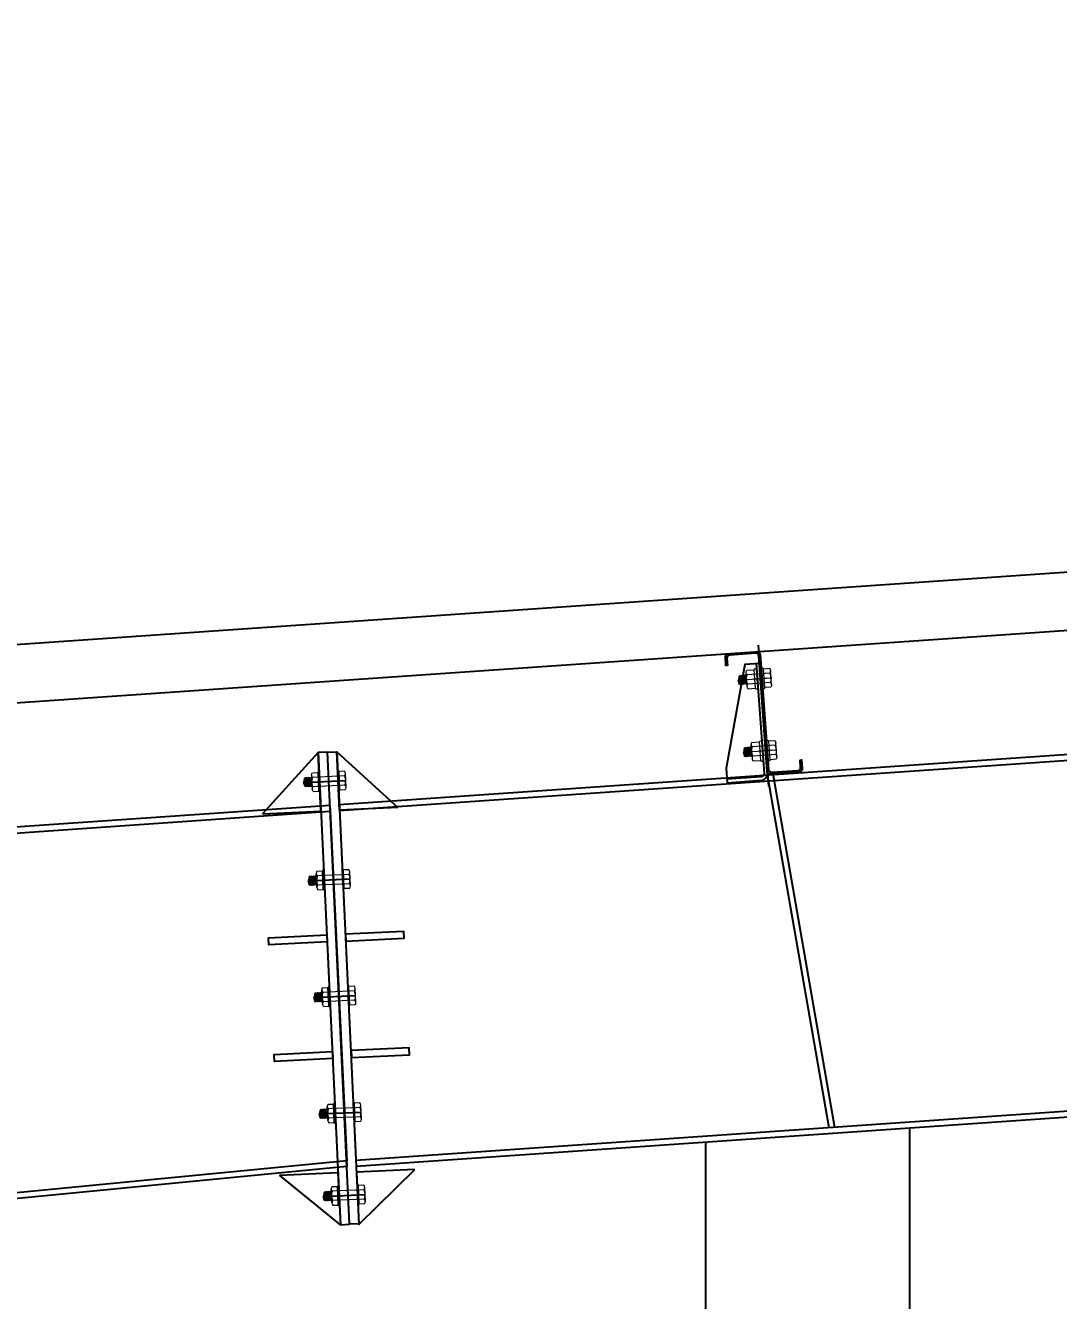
# Model space of a CAD drawing. Header units: metres. Extents: x 31037 to 31490, y -4422 to -3483.
# Drawn here: x 31180.068 to 31181.838, y -4400.603 to -4398.418 of the extents above; entities that cross this region are included whole.
import ezdxf

# ---------------------------------------------------------------- set-up
doc = ezdxf.new("R2010")
doc.units = ezdxf.units.M
doc.header["$LTSCALE"] = 30
doc.header["$MEASUREMENT"] = 0
doc.header["$PDMODE"] = 34
doc.linetypes.add('DASHDOT', pattern=[1, 0.5, -0.25, 0, -0.25])
doc.layers.get('0').update_dxf_attribs({"color": 30, "lineweight": 40})
for name, color, linetype in [('BLK_1_HT_OF_BLDG', 5, 'Continuous'), ('JSC-1A-Thin', 254, 'Continuous'), ('JSC-G-Grid Line', 250, 'DASHDOT'), ('JSC-H-Dimension', 251, 'Continuous'), ('JSC-U-Steel', 21, 'Continuous'), ('STEEL', 33, 'Continuous')]:
    doc.layers.add(name, color=color, linetype=linetype)
doc.layers.add('JSC-4D-Bolt', color=240, linetype='Continuous', lineweight=18)
doc.styles.get("Standard").update_dxf_attribs({"font": 'times.ttf', "height": 0.05})
doc.dimstyles.new('Standard$0', dxfattribs={"dimtxt": 0.08, "dimasz": 0.05, "dimexe": 0.02, "dimexo": 0.05, "dimgap": 0.09, "dimtad": 0, "dimtih": 1, "dimtoh": 1, "dimzin": 0, "dimdsep": 46, "dimtxsty": 'Standard', "dimcen": 0.09, "dimclrd": 7, "dimclre": 7, "dimclrt": 7, "dimadec": 0, "dimazin": 0, "dimtfac": 1, "dimtofl": 0, "dimtmove": 0, "dimatfit": 3, "dimfxl": 0, "dimtolj": 1, "dimtzin": 0, "dimarcsym": 0})

# ---------------------------------------------------------------- blocks, each defined once
blk = doc.blocks.new('A$C1C5357C3')
at = {"layer": 'JSC-4D-Bolt', "linetype": 'Continuous', "lineweight": 9}
for p, q in [((8, 26.8), (9.3, 27.7)), ((8, 26.8), (22.7, 21.4)), ((9.3, 24.9), (8, 26.8)), ((8, 24), (9.3, 24.9)), ((8, 24), (22.7, 18.5)), ((9.3, 22.1), (8, 24)), ((8, 21.1), (9.3, 22.1)), ((9.3, 27.7), (16, 29.1)), ((9.3, 27.7), (24, 22.3)), ((9.3, 27.7), (22.7, 27.1)), ((9.3, 24.9), (24, 19.5)), ((9.3, 22.1), (24, 16.6)), ((13.8, 27.5), (22.7, 24.2)), ((22.7, 27.1), (16, 29.1)), ((18.2, 27.3), (24, 25.2)), ((24, 25.2), (22.7, 27.1)), ((22.7, 24.2), (24, 25.2)), ((24, 22.3), (22.7, 24.2)), ((22.7, 21.4), (24, 22.3)), ((0, 13.3), (0, 4)), ((0, 4), (32, 4)), ((0, 2), (32, 2)), ((4, 14.7), (28, 14.7)), ((8, 21.1), (22.7, 15.7)), ((9.3, 19.2), (8, 21.1)), ((8, 18.3), (9.3, 19.2)), ((8, 18.3), (17.8, 14.7)), ((9.3, 16.4), (8, 18.3)), ((8, 15.4), (9.3, 16.4)), ((8, 14.7), (8, 15.4)), ((8, 15.4), (10.1, 14.7)), ((8, -41.3), (8, 13.3)), ((9.3, 19.2), (21.6, 14.7)), ((9.3, 16.4), (13.9, 14.7)), ((24, 19.5), (22.7, 21.4)), ((22.7, 18.5), (24, 19.5)), ((24, 16.6), (22.7, 18.5)), ((22.7, 15.7), (24, 16.6)), ((23.4, 14.7), (22.7, 15.7)), ((24, -41.3), (24, 13.3)), ((32, 13.3), (32, 4)), ((0, -30), (32, -30)), ((0, -41.3), (0, -32)), ((0, -32), (32, -32)), ((4, -42.7), (28, -42.7)), ((32, -41.3), (32, -32))]:
    blk.add_line(p, q, dxfattribs=at)
for centre, radius, start, end in [((0, 3), 1, 90, 270), ((4, 8), 6.67, 53.1268, 126.8666), ((16, -10), 24.7, 71.0721, 108.9214), ((28, 8), 6.67, 53.1268, 126.8666), ((32, 3), 1, 270, 90), ((0, -31), 1, 90, 270), ((4, -36), 6.67, 233.1268, 306.8666), ((16, -18), 24.7, 251.0721, 288.9214), ((28, -36), 6.67, 233.1268, 306.8666), ((32, -31), 1, 270, 90)]:
    blk.add_arc(centre, radius, start, end, dxfattribs=at)
at = {"layer": 'JSC-G-Grid Line'}
blk.add_line((16, 29.1), (16, -42.7), dxfattribs=at)
blk = doc.blocks.new('A$C634C78A7')
at = {"layer": 'JSC-4D-Bolt', "linetype": 'Continuous', "lineweight": 9}
for p, q in [((-82.8, 84.9), (-82.8, 97.4)), ((-82.1, 99.5), (-76.7, 99.5)), ((-82.1, 95.3), (-61.5, 95.3)), ((-76.7, 82.8), (-76.7, 99.5)), ((-74.7, 82.8), (-74.7, 99.5)), ((-70.3, 82.8), (-70.3, 99.5)), ((-61.5, 99.5), (-68.3, 99.5)), ((-68.3, 82.8), (-68.3, 99.5)), ((-60.8, 84.9), (-60.8, 97.4)), ((-60.8, 95), (-60.3, 94.6)), ((-58.4, 87.7), (-60.8, 94.1)), ((-58.9, 87), (-60.8, 92.1)), ((-60.3, 94.6), (-59.8, 95.3)), ((-57.4, 87), (-60.3, 94.6)), ((-56.9, 87.7), (-59.8, 95.3)), ((-59.8, 95.3), (-58.8, 94.6)), ((-58.8, 94.6), (-58.3, 95.3)), ((-55.9, 87), (-58.8, 94.6)), ((-55.5, 87.7), (-58.3, 95.3)), ((-58.3, 95.3), (-57.3, 94.6)), ((-57.3, 94.6), (-56.8, 95.3)), ((-54.5, 87), (-57.3, 94.6)), ((-54, 87.7), (-56.8, 95.3)), ((-56.8, 95.3), (-55.8, 94.6)), ((-55.8, 94.6), (-55.3, 95.3)), ((-54.1, 90), (-55.8, 94.6)), ((-54.2, 92.3), (-55.3, 95.3)), ((-55.3, 95.3), (-54.3, 94.6)), ((-54, 87.7), (-54.3, 94.6)), ((-54.3, 94.6), (-53.3, 91.1)), ((-53.3, 91.1), (-82.8, 91.1)), ((-82.1, 87), (-61.5, 87)), ((-82.1, 82.8), (-76.7, 82.8)), ((-79.4, 91.1), (-67.1, 91.1)), ((-66.6, 91.1), (-76.5, 91.1)), ((-61.5, 82.8), (-68.3, 82.8)), ((-59.9, 87.7), (-60.8, 90.1)), ((-60.4, 87), (-60.8, 88.1)), ((-60.8, 87), (-60.4, 87)), ((-60.4, 87), (-59.9, 87.7)), ((-59.9, 87.7), (-58.9, 87)), ((-58.9, 87), (-58.4, 87.7)), ((-58.4, 87.7), (-57.4, 87)), ((-57.4, 87), (-56.9, 87.7)), ((-56.9, 87.7), (-55.9, 87)), ((-55.9, 87), (-55.5, 87.7)), ((-55.5, 87.7), (-54.5, 87)), ((-54.5, 87), (-54, 87.7)), ((-54, 87.7), (-53.3, 91.1)), ((-82.1, 34.5), (-76.7, 34.5)), ((-76.7, 17.8), (-76.7, 34.5)), ((-74.7, 17.8), (-74.7, 34.5)), ((-70.3, 17.8), (-70.3, 34.5)), ((-61.5, 34.5), (-68.3, 34.5)), ((-68.3, 17.8), (-68.3, 34.5)), ((-82.8, 19.9), (-82.8, 32.5)), ((-53.3, 26.2), (-82.8, 26.2)), ((-82.1, 30.4), (-61.5, 30.4)), ((-79.4, 26.2), (-67.1, 26.2)), ((-66.6, 26.2), (-76.5, 26.2)), ((-60.8, 19.9), (-60.8, 32.5)), ((-60.8, 30), (-60.3, 29.7)), ((-58.4, 22.7), (-60.8, 29.1)), ((-58.9, 22), (-60.8, 27.1)), ((-59.9, 22.7), (-60.8, 25.1)), ((-60.4, 22), (-60.8, 23.1)), ((-60.3, 29.7), (-59.8, 30.4)), ((-57.4, 22), (-60.3, 29.7)), ((-56.9, 22.7), (-59.8, 30.4)), ((-59.8, 30.4), (-58.8, 29.7)), ((-58.8, 29.7), (-58.3, 30.4)), ((-55.9, 22), (-58.8, 29.7)), ((-55.5, 22.7), (-58.3, 30.4)), ((-58.3, 30.4), (-57.3, 29.7)), ((-57.3, 29.7), (-56.8, 30.4)), ((-54.5, 22), (-57.3, 29.7)), ((-54, 22.7), (-56.8, 30.4)), ((-56.8, 30.4), (-55.8, 29.7)), ((-55.8, 29.7), (-55.3, 30.4)), ((-54.1, 25), (-55.8, 29.7)), ((-54.2, 27.4), (-55.3, 30.4)), ((-55.3, 30.4), (-54.3, 29.7)), ((-54, 22.7), (-54.3, 29.7)), ((-54.3, 29.7), (-53.3, 26.2)), ((-54, 22.7), (-53.3, 26.2)), ((-82.1, 22), (-61.5, 22)), ((-82.1, 17.8), (-76.7, 17.8)), ((-61.5, 17.8), (-68.3, 17.8)), ((-60.8, 22), (-60.4, 22)), ((-60.4, 22), (-59.9, 22.7)), ((-59.9, 22.7), (-58.9, 22)), ((-58.9, 22), (-58.4, 22.7)), ((-58.4, 22.7), (-57.4, 22)), ((-57.4, 22), (-56.9, 22.7)), ((-56.9, 22.7), (-55.9, 22)), ((-55.9, 22), (-55.5, 22.7)), ((-55.5, 22.7), (-54.5, 22)), ((-54.5, 22), (-54, 22.7))]:
    blk.add_line(p, q, dxfattribs=at)
for centre, radius, start, end in [((-79.3, 97.4), 3.48, 143.1298, 216.8696), ((-69.9, 91.1), 12.9, 161.0751, 198.9244), ((-75.7, 99.5), 1, 0, 180), ((-69.3, 99.5), 1, 0, 180), ((-64.3, 97.4), 3.48, 323.1298, 36.8696), ((-73.7, 91.1), 12.9, 341.0751, 18.9244), ((-79.3, 84.9), 3.48, 143.1298, 216.8696), ((-75.7, 82.8), 1, 180, 0), ((-69.3, 82.8), 1, 180, 0), ((-64.3, 84.9), 3.48, 323.1298, 36.8696), ((-79.3, 32.5), 3.48, 143.1298, 216.8696), ((-75.7, 34.5), 1, 0, 180), ((-69.3, 34.5), 1, 0, 180), ((-64.3, 32.5), 3.48, 323.1298, 36.8696), ((-69.9, 26.2), 12.9, 161.0751, 198.9244), ((-73.7, 26.2), 12.9, 341.0751, 18.9244), ((-79.3, 19.9), 3.48, 143.1298, 216.8696), ((-75.7, 17.8), 1, 180, 0), ((-69.3, 17.8), 1, 180, 0), ((-64.3, 19.9), 3.48, 323.1298, 36.8696)]:
    blk.add_arc(centre, radius, start, end, dxfattribs=at)
at = {"layer": 'JSC-G-Grid Line'}
blk.add_line((-73.4, 121.1), (-73.4, -5.8), dxfattribs=at)
at = {"layer": 'JSC-U-Steel'}
for points in [[(-44.6, 105), (-43.3, 105), (-43.3, 112.8, 0.414214), (-45.9, 115.4), (-72.1, 115.4, 0.414214), (-74.7, 112.8), (-74.7, 9.1, -0.414214), (-77.4, 6.5), (-100.9, 6.5, -0.414214), (-103.5, 9.1), (-103.5, 15.6), (-104.8, 15.6), (-104.8, 7.8, 0.414214), (-102.2, 5.1), (-76, 5.1, 0.414214), (-73.4, 7.8), (-73.4, 111.5, -0.414214), (-70.8, 114.1), (-47.3, 114.1, -0.414214), (-44.6, 111.5), (-44.6, 105)], [(-70.3, 104.8), (-70.3, 5.8, 0.414214), (-67.6, 3.1), (-36.7, 3.1)]]:
    blk.add_lwpolyline(points, format="xyb", dxfattribs=at)
blk.add_lwpolyline([(-36.7, 13.1), (-36.7, 0), (-67.6, 0, -0.414214), (-73.4, 5.8), (-73.4, 104.8), (-60.3, 104.8)], format="xyb", close=True, dxfattribs=at)
blk = doc.blocks.new('*D101')
at = {"layer": 'BLK_1_HT_OF_BLDG', "color": 5, "lineweight": -2}
for p, q in [((31165.7774, -4398.4178), (31165.5074, -4398.4178)), ((31165.5274, -4398.4678), (31165.5274, -4406.087)), ((31165.5274, -4413.9678), (31165.5274, -4406.3486)), ((31165.7774, -4414.0178), (31165.5074, -4414.0178))]:
    blk.add_line(p, q, dxfattribs=at)
at = {"layer": 'BLK_1_HT_OF_BLDG', "color": 5, "lineweight": 30}
for points in [[(31165.5191, -4398.4678), (31165.5358, -4398.4678), (31165.5274, -4398.4178)], [(31165.5191, -4413.9678), (31165.5358, -4413.9678), (31165.5274, -4414.0178)]]:
    blk.add_solid(points, dxfattribs=at)
at = {"layer": 'Defpoints', "color": 0, "lineweight": 30}
for p in [(31195.4086, -4398.4178), (31165.5274, -4414.0178), (31195.4086, -4414.0178)]:
    blk.add_point(p, dxfattribs=at)
at = {"layer": 'BLK_1_HT_OF_BLDG', "color": 5, "lineweight": 0, "insert": (31165.5274, -4406.2178), "char_height": 0.08, "attachment_point": 5}
blk.add_mtext('\\A1;15.60', dxfattribs=at)

msp = doc.modelspace()

# ---------------------------------------------------------------- linework, layer by layer
at = {"color": 0, "lineweight": 25}
for p, q in [((31181.33865, -4399.7017), (31181.44432, -4400.30686)), ((31181.3485, -4399.69998), (31181.45435, -4400.30617)), ((31181.58361, -4413.41783), (31181.58361, -4400.30727)), ((31181.23361, -4413.41783), (31181.23361, -4400.33144))]:
    msp.add_line(p, q, dxfattribs=at)
for points in [[(31167.82867, -4400.32318), (31195.40861, -4398.41783), (31224.35861, -4400.41783), (31260.50861, -4398.41783), (31295.28496, -4400.34183)], [(31167.83556, -4400.42294), (31195.40861, -4398.51807), (31224.35792, -4400.51802), (31260.50861, -4398.51798), (31295.27944, -4400.44168)]]:
    msp.add_lwpolyline(points, dxfattribs=at)
at = {"color": 0, "lineweight": 25, "elevation": 0.0001}
for points in [[(31180.60575, -4399.75334), (31195.40854, -4398.7307), (31210.21146, -4399.75335)], [(31180.60622, -4399.76333), (31195.40854, -4398.74072), (31210.21099, -4399.76334)], [(31180.63447, -4400.36281), (31195.40854, -4399.34215), (31210.18275, -4400.36282)], [(31180.63494, -4400.3728), (31195.40854, -4399.35218), (31210.18228, -4400.37281)]]:
    msp.add_lwpolyline(points, dxfattribs=at)
at = {"layer": 'JSC-1A-Thin', "color": 0, "lineweight": 25}
for points, elevation in [([(31180.47449, -4399.76917), (31180.57424, -4399.76442), (31180.56952, -4399.66417), (31180.47449, -4399.76917)], -0.00005), ([(31180.70623, -4399.7582), (31180.6062, -4399.76292), (31180.60148, -4399.66262), (31180.70623, -4399.7582)], -0.00004), ([(31180.73519, -4400.37888), (31180.63544, -4400.38352), (31180.63961, -4400.47319), (31180.73519, -4400.37888)], 0.0001), ([(31180.50367, -4400.38844), (31180.60342, -4400.38374), (31180.60764, -4400.47341), (31180.50367, -4400.38844)], 0.0001)]:
    msp.add_lwpolyline(points, dxfattribs=dict(at, elevation=elevation))
for points in [[(31180.60764, -4400.47341), (31180.62362, -4400.47263), (31180.5855, -4399.66339), (31180.56952, -4399.66417)], [(31180.6396, -4400.47186), (31180.62362, -4400.47263), (31180.5855, -4399.66339), (31180.60148, -4399.66262)], [(31180.59397, -4400.17655), (31180.59455, -4400.18854), (31180.49467, -4400.1934), (31180.49409, -4400.18141)], [(31180.62594, -4400.17502), (31180.62651, -4400.18701), (31180.7264, -4400.1823), (31180.72583, -4400.17031)]]:
    msp.add_lwpolyline(points, close=True, dxfattribs=at)
at = {"layer": 'JSC-1A-Thin', "color": 0, "lineweight": 25, "elevation": 0.00001}
for points in [[(31180.5844, -4399.97678), (31180.58499, -4399.98877), (31180.48511, -4399.99363), (31180.48452, -4399.98164)], [(31180.61638, -4399.97525), (31180.61694, -4399.98724), (31180.71683, -4399.98253), (31180.71627, -4399.97054)]]:
    msp.add_lwpolyline(points, close=True, dxfattribs=at)
at = {"layer": 'JSC-U-Steel', "color": 0, "lineweight": 25, "elevation": 0.00005}
for points in [[(31180.57382, -4399.75559), (31180.58979, -4399.75449), (31180.61897, -4400.37381), (31169.33861, -4401.47204)], [(31169.33861, -4400.52845), (31180.57382, -4399.75559)]]:
    msp.add_lwpolyline(points, dxfattribs=at)
at = {"layer": 'STEEL', "color": 0, "lineweight": 25}
for p, q in [((31169.33861, -4400.55129, 0.00005), (31180.59026, -4399.76448, 0.00005)), ((31180.59026, -4399.76448, 0.00005), (31180.6185, -4400.36382, 0.00005)), ((31180.6185, -4400.36382, 0.00005), (31169.33861, -4401.46199, 0.00005))]:
    msp.add_line(p, q, dxfattribs=at)

# ---------------------------------------------------------------- block references
at = {"layer": 'JSC-4D-Bolt', "color": 0, "lineweight": 25}
for p, xscale, yscale, zscale, rotation in [((31180.57295, -4399.698, -0.00005), -0.0009999999998467, 0.0009999999965657, 0.0009999999999782, 92.61728865055231), ((31180.58242, -4399.89874, 0.00003), 0.0010000000019106, 0.0010000000019106, 0.0010000000019106, 92.6238276021707), ((31180.59183, -4400.09852, 0.00003), 0.0010000000019106, 0.0010000000019106, 0.0010000000019106, 92.6238276021707), ((31180.60125, -4400.2983, 0.00003), 0.0010000000019106, 0.0010000000019106, 0.0010000000019106, 92.6238276021707), ((31180.60802, -4400.43946, 0.00003), 0.0010000000019106, 0.0010000000019106, 0.0010000000019106, 92.6238276021707)]:
    msp.add_blockref('A$C1C5357C3', p, dxfattribs=dict(at, xscale=xscale, yscale=yscale, zscale=zscale, rotation=rotation))
at = {"layer": 'JSC-H-Dimension', "color": 0, "lineweight": 25, "xscale": -0.0019089623214943, "yscale": 0.001908962327434, "zscale": 0.0019089623236149, "rotation": 4.164655618961059}
msp.add_blockref('A$C634C78A7', (31181.20049, -4399.72095), dxfattribs=at)

# ---------------------------------------------------------------- dimensions: what is measured, and where the dimension line sits
at = {"layer": 'BLK_1_HT_OF_BLDG', "color": 5, "lineweight": 0}
dim = msp.add_linear_dim(base=(31165.52744, -4414.01783), p1=(31195.40861, -4398.41783), p2=(31195.40861, -4414.01783), angle=90, dimstyle='Standard$0', override={"dimclrd": 5, "dimclre": 5, "dimclrt": 5, "dimfxl": 0.25, "dimfxlon": 1, "dimarcsym": 2}, dxfattribs=at)
dim.commit()
dim.dimension.update_dxf_attribs({"geometry": '*D101', "text_midpoint": (31165.52744, -4406.21783)})

doc.saveas('drawing.dxf')
